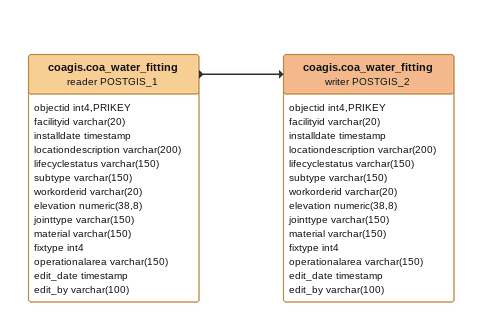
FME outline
coagis.coa_water_fitting (reader POSTGIS_1)
    attributes: objectid int4,PRIKEY, facilityid varchar(20), installdate timestamp, locationdescription varchar(200), lifecyclestatus varchar(150), subtype varchar(150), workorderid varchar(20), elevation numeric(38,8), jointtype varchar(150), material varchar(150), fixtype int4, operationalarea varchar(150), edit_date timestamp, edit_by varchar(100)
    -> coagis.coa_water_fitting (writer POSTGIS_2)
coagis.coa_water_fitting (writer POSTGIS_2)
    attributes: objectid int4,PRIKEY, facilityid varchar(20), installdate timestamp, locationdescription varchar(200), lifecyclestatus varchar(150), subtype varchar(150), workorderid varchar(20), elevation numeric(38,8), jointtype varchar(150), material varchar(150), fixtype int4, operationalarea varchar(150), edit_date timestamp, edit_by varchar(100)
